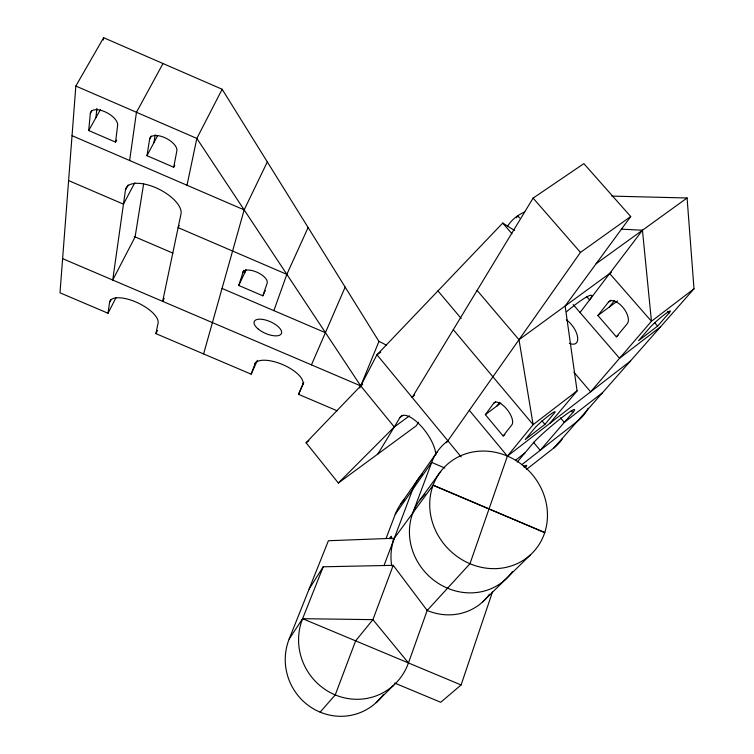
<?xml version="1.0" encoding="UTF-8"?>
<svg xmlns="http://www.w3.org/2000/svg" width="754" height="754" viewBox="0 0 754 754"><rect width="100%" height="100%" fill="white"/><g stroke="black" fill="none" stroke-linecap="round" stroke-linejoin="round"><path stroke-width="1.13" d="M386.557 345.379A53.515 48.831 27.3 0 0 378.942 341.43L222.147 89.255L103.618 37.7L75.843 86.041L60 292.806L108.02 313.249L116.097 297.538M116.653 140.131L115.56 142.129L88.718 130.546L90.32 113.449L92.016 110.423M103.392 40.019L103.618 37.7M95.965 117.586L96.88 108.397M115.56 142.129L117.652 125.258A15.108 7.182 28.7 0 0 104.815 111.715A15.108 7.182 28.7 0 0 90.32 113.449M108.02 313.249L109.537 302.486L111.14 299.395M128.189 184.928L125.456 190.074L112.723 280.045L135.107 236.907L143.656 183.75M129.641 160.517L136.465 112.289L163.005 63.534M174.768 165.22L173.722 167.237L146.983 155.692L149.631 139.085L151.262 136.04M153.92 142.629L155.201 134.815M173.722 167.237L176.851 150.847A14.957 7.21 27.6 0 0 164.542 137.548A14.957 7.21 27.6 0 0 149.631 139.085M257.406 360.327L251.157 374.173L155.889 333.626L158.076 323.174A26.522 10.575 25.6 0 0 135.72 301.92A26.522 10.575 25.6 0 0 109.537 302.486M187.011 185.258L196.841 138.425L222.147 89.255M203.599 353.928L244.164 209.895L267.321 161.903M265.267 290.62L262.873 295.813L238.754 285.474L243.627 270.488M244.607 273.042L245.597 269.791M262.873 295.813L267.152 283.099A13.355 5.947 24.6 0 0 256.728 272.1A13.355 5.947 24.6 0 0 242.647 272.59M394.662 683.067L440.732 702.276L461.099 684.962L492.513 591.805M489.44 594.237A55.994 52.158 47.8 0 1 427.188 610.467L393.22 565.34L323.221 566.791L302.599 618.695A58.124 56.013 58.3 0 0 335.153 694.877A58.124 56.013 58.3 0 0 408.461 662.945L427.348 610.014M251.157 374.173L255.625 362.222M273.872 310.629L286.84 274.343L308.122 227.529M393.22 565.34L372.919 619.647L355.624 640.862L335.247 694.915L320.13 712.144M412.796 512.965L431.693 462.419A57.455 52.299 42.4 0 1 447.857 440.77M383.965 565.651L412.664 489.506A54.938 50.546 43.5 0 1 422.212 474.059M386.067 538.497L395.247 514.303A52.639 48.887 44.9 0 1 404.493 499.365M383.305 694.651A55.636 53.854 63.5 0 1 313.193 708.675A55.636 53.854 63.5 0 1 289.159 639.043L328.395 540.731L394.295 538.243A55.994 52.158 47.8 0 0 391.722 565.839M378.942 341.43L360.723 385.907L306.077 442.739L338.348 483.041L416.274 425.784L418.583 422.174M337.217 410.807L298.556 394.351L303.636 382.57M298.556 394.351L303.645 382.693M311.449 364.879L345.162 287.104M238.754 285.474L246.077 269.904M155.889 333.626L157.445 330.459M164.193 298.254L162.657 301.355L180.988 213.966A30.462 13.826 26.9 0 0 155.729 187.689A30.462 13.826 26.9 0 0 125.456 190.074M179.179 225.54L178.123 227.633L286.84 274.343M359.658 387.942L376.972 354.766L502.748 223.052L514.454 230.422M146.983 155.692L157.624 135.645M134.796 182.77L123.458 204.155L68.595 180.583M88.718 130.546L100.395 109.66M516.528 217.765L517.734 215.767L519.723 218.057M377.877 454.002L400.063 417.414L402.872 415.379M549.713 423.446L577.083 390.892L565.142 306.001L630.721 216.53L583.85 163.646L533.097 198.113L412.165 397.471L414.634 394.983M309.102 589.072L323.221 566.791M289.159 639.043L302.599 618.695L372.919 619.647L408.461 662.945M400.478 504.36L437.254 451.778M395.247 514.303L431.693 462.419L444.803 467.998M446.509 442.692L580.467 252.401L630.721 216.53M420.101 499.779L440.675 471.514M392.947 540.1L433.135 485.171L544.746 532.55M504.926 434.606L503.125 435.982L485.35 414.662L493.747 403.211L495.576 401.844M497.084 405.869L499.714 402.316M580.033 312.524L642.455 230.243L621.334 229.15M503.125 435.982L511.853 424.86A14.194 6.117 53.1 0 0 506.65 408.96A14.194 6.117 53.1 0 0 493.747 403.211M618.101 335.492L616.357 336.821L597.913 315.53L608.412 302.166L611.07 300.196M609.307 307.057L614.274 300.78M616.357 336.821L627.215 323.786A14.411 7.417 52.7 0 0 622.606 307.038A14.411 7.417 52.7 0 0 608.412 302.166M544.925 424.379L554.284 413.173A14.072 1.272 -40.2 0 0 548.469 415.85A14.072 1.272 -40.2 0 0 534.36 428.517L525.274 439.544L544.925 424.379L541.947 420.845M517.235 462.061L532.861 443.484A28.313 2.366 -40.2 0 1 561.372 417.97A28.313 2.366 -40.2 0 1 572.814 412.495L571.306 410.723M572.814 412.495L540.213 450.317L533.417 442.212M669.071 312.985A14.326 1.301 -40.7 0 0 664.51 314.522A14.326 1.301 -40.7 0 0 649.76 327.754L638.544 340.695L657.611 326.077L669.071 312.985L667.601 311.317M526.367 469.497L553.936 447.895L694 288.81L687.082 197.991L611.852 196.106M427.188 610.467L469.968 563.719L507.404 456.151L533.135 424.653L577.083 390.892M338.348 483.041L394.276 426.962L409.488 415.869M376.133 702.671L393.692 685.197M482.551 602.003L530.298 554.972A61.451 56.098 44.6 0 0 503.719 454.643A61.451 56.098 44.6 0 0 431.75 519.968A61.451 56.098 44.6 0 0 530.298 554.972M521.853 464.652L577.234 421.429A52.101 45.692 38.4 0 0 588.214 408.216M515.548 460.242L524.812 453.041M602.578 392.636L564.303 422.372L560.505 417.886M630.259 361.213L507.414 456.123L469.299 410.308M660.598 326.755L619.552 358.282L573.163 304.569M694 288.81L651.447 321.279L590.636 391.826L573.926 372.259M485.35 414.662L500.844 403.041M597.913 315.53L617.526 300.94M453.295 329.658L533.135 424.653L518.997 339.715L611.522 272.119M596.131 263.721L687.082 197.991M306.077 442.739L308.914 440.722M362.627 384.559L360.723 385.907L62.61 258.65M380.751 352.137L376.972 354.766L461.156 456.905M302.599 618.695L461.099 684.962M433.107 485.237L544.727 532.616M134.221 236.53L172.92 253.127M222.044 288.433L325.511 332.74M72.035 135.682L244.164 209.895M75.843 86.041L196.841 138.425L360.723 385.907L394.276 426.962M654.519 322.552L657.611 326.077M609.647 273.485L651.447 321.279L642.455 230.243M533.097 198.113L580.467 252.401M586.527 296.426L589.581 299.941A30.942 3.996 -40.6 0 0 566.527 311.722M502.748 223.052L511.947 233.712M477.103 290.413L518.997 339.715M437.951 290.903L461.175 318.452M523.766 465.868L525.265 467.659A25.985 1.979 -40 0 0 523.464 466.801M512.437 571.56A58.595 54.062 46.1 0 1 430.411 577.413A58.595 54.062 46.1 0 1 425.077 494.209M566.386 319.79A15.947 7.766 53.2 0 1 577.621 337.292A15.947 7.766 53.2 0 1 569.355 343.268M507.414 226.398A49.849 42.215 33.2 0 1 524.69 211.997M254.673 364.323A26.126 10.584 23.4 0 1 282.665 364.587A26.126 10.584 23.4 0 1 302.74 384.804M389.545 538.686A14.91 1.291 -67.5 0 1 391.09 538.808M400.063 417.414A27.502 10.622 53.9 0 1 420.327 425.256A27.502 10.622 53.9 0 1 435.774 454.898M562.371 438.819A50.018 44.382 39 0 1 553.936 447.895M258.32 329.121A14.863 6.324 23.9 0 0 281.28 333.815A14.863 6.324 23.9 0 0 263.881 319.621A14.863 6.324 23.9 0 0 258.32 329.121"/></g></svg>
